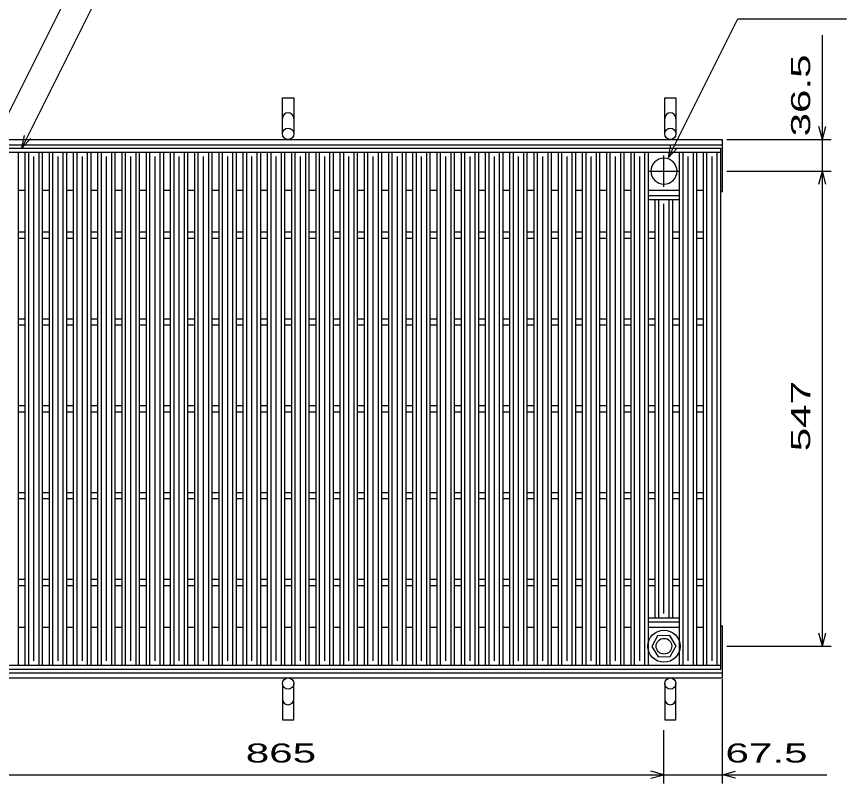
# Model space of a CAD drawing. Units: millimetres, scale not verified. Extents: x -1820 to 1731, y -1282 to 1054.
# Drawn here: x -1163 to -207, y -278 to 605 of the extents above; entities that cross this region are included whole.
import ezdxf
from ezdxf.enums import TextEntityAlignment as Align

# ---------------------------------------------------------------- set-up
doc = ezdxf.new("R2010")
doc.units = ezdxf.units.MM
doc.header["$LTSCALE"] = 10
doc.linetypes.add('CHAIN', pattern=[18.5, 12, -1.5, 3.5, -1.5])
for name, color, linetype, lineweight in [('16', 3, 'Continuous', 25), ('19', 6, 'Continuous', 25), ('22', 2, 'Continuous', 25)]:
    doc.layers.add(name, color=color, linetype=linetype, lineweight=lineweight)
doc.styles.add('ベクトル', font='')
doc.styles.get('ベクトル').set_extended_font_data('ベクトル')

msp = doc.modelspace()

# ---------------------------------------------------------------- linework, layer by layer
at = {"layer": '16'}
for p, q in [((-1348, 453.5), (-352, 453.5)), ((-1348, 449), (-352, 449)), ((-1180.6, 449), (-1160.6, 449)), ((-1160.6, -142), (-1160.6, 449)), ((-1152.7, -142), (-1152.7, 449)), ((-1152.7, 449), (-1132.7, 449)), ((-1148.7, -142), (-1148.7, 449)), ((-1136.7, -142), (-1136.7, 449)), ((-1132.7, -142), (-1132.7, 449)), ((-1124.8, -142), (-1124.8, 449)), ((-1124.8, 449), (-1104.8, 449)), ((-1120.8, -142), (-1120.8, 449)), ((-1108.8, -142), (-1108.8, 449)), ((-1104.8, -142), (-1104.8, 449)), ((-1096.9, -142), (-1096.9, 449)), ((-1096.9, 449), (-1076.9, 449)), ((-1092.9, -142), (-1092.9, 449)), ((-1080.9, -142), (-1080.9, 449)), ((-1076.9, -142), (-1076.9, 449)), ((-1069, -142), (-1069, 449)), ((-1069, 449), (-1049, 449)), ((-1065, -142), (-1065, 449)), ((-1053, -142), (-1053, 449)), ((-1049, -142), (-1049, 449)), ((-1041.1, -142), (-1041.1, 449)), ((-1041.1, 449), (-1021.1, 449)), ((-1037.1, -142), (-1037.1, 449)), ((-1025.1, -142), (-1025.1, 449)), ((-1021.1, -142), (-1021.1, 449)), ((-1013.2, -142), (-1013.2, 449)), ((-1013.2, 449), (-993.2, 449)), ((-1009.2, -142), (-1009.2, 449)), ((-997.2, -142), (-997.2, 449)), ((-993.2, -142), (-993.2, 449)), ((-985.3, -142), (-985.3, 449)), ((-985.3, 449), (-965.3, 449)), ((-981.3, -142), (-981.3, 449)), ((-969.3, -142), (-969.3, 449)), ((-965.3, -142), (-965.3, 449)), ((-957.4, -142), (-957.4, 449)), ((-957.4, 449), (-937.4, 449)), ((-953.4, -142), (-953.4, 449)), ((-941.4, -142), (-941.4, 449)), ((-937.4, -142), (-937.4, 449)), ((-929.5, -142), (-929.5, 449)), ((-929.5, 449), (-909.5, 449)), ((-925.5, -142), (-925.5, 449)), ((-913.5, -142), (-913.5, 449)), ((-909.5, -142), (-909.5, 449)), ((-901.6, -142), (-901.6, 449)), ((-901.6, 449), (-881.6, 449)), ((-897.6, -142), (-897.6, 449)), ((-885.6, -142), (-885.6, 449)), ((-881.6, -142), (-881.6, 449)), ((-873.7, -142), (-873.7, 449)), ((-873.7, 449), (-853.7, 449)), ((-869.7, -142), (-869.7, 449)), ((-857.7, -142), (-857.7, 449)), ((-853.7, -142), (-853.7, 449)), ((-845.8, -142), (-845.8, 449)), ((-845.8, 449), (-825.8, 449)), ((-841.8, -142), (-841.8, 449)), ((-829.8, -142), (-829.8, 449)), ((-825.8, -142), (-825.8, 449)), ((-817.9, -142), (-817.9, 449)), ((-817.9, 449), (-797.9, 449)), ((-813.9, -142), (-813.9, 449)), ((-801.9, -142), (-801.9, 449)), ((-797.9, -142), (-797.9, 449)), ((-790, -142), (-790, 449)), ((-790, 449), (-770, 449)), ((-786, -142), (-786, 449)), ((-774, -142), (-774, 449)), ((-770, -142), (-770, 449)), ((-762.1, -142), (-762.1, 449)), ((-762.1, 449), (-742.1, 449)), ((-758.1, -142), (-758.1, 449)), ((-746.1, -142), (-746.1, 449)), ((-742.1, -142), (-742.1, 449)), ((-734.2, -142), (-734.2, 449)), ((-734.2, 449), (-714.2, 449)), ((-730.2, -142), (-730.2, 449)), ((-718.2, -142), (-718.2, 449)), ((-714.2, -142), (-714.2, 449)), ((-706.3, -142), (-706.3, 449)), ((-706.3, 449), (-686.3, 449)), ((-702.3, -142), (-702.3, 449)), ((-690.3, -142), (-690.3, 449)), ((-686.3, -142), (-686.3, 449)), ((-678.4, -142), (-678.4, 449)), ((-678.4, 449), (-658.4, 449)), ((-674.4, -142), (-674.4, 449)), ((-662.4, -142), (-662.4, 449)), ((-658.4, -142), (-658.4, 449)), ((-650.5, -142), (-650.5, 449)), ((-650.5, 449), (-630.5, 449)), ((-646.5, -142), (-646.5, 449)), ((-634.5, -142), (-634.5, 449)), ((-630.5, -142), (-630.5, 449)), ((-622.6, -142), (-622.6, 449)), ((-622.6, 449), (-602.6, 449)), ((-618.6, -142), (-618.6, 449)), ((-606.6, -142), (-606.6, 449)), ((-602.6, -142), (-602.6, 449)), ((-594.7, -142), (-594.7, 449)), ((-594.7, 449), (-574.7, 449)), ((-590.7, -142), (-590.7, 449)), ((-578.7, -142), (-578.7, 449)), ((-574.7, -142), (-574.7, 449)), ((-566.8, -142), (-566.8, 449)), ((-566.8, 449), (-546.8, 449)), ((-562.8, -142), (-562.8, 449)), ((-550.8, -142), (-550.8, 449)), ((-546.8, -142), (-546.8, 449)), ((-538.9, -142), (-538.9, 449)), ((-538.9, 449), (-518.9, 449)), ((-534.9, -142), (-534.9, 449)), ((-522.9, -142), (-522.9, 449)), ((-518.9, -142), (-518.9, 449)), ((-511, -142), (-511, 449)), ((-511, 449), (-491, 449)), ((-507, -142), (-507, 449)), ((-495, -142), (-495, 449)), ((-491, -142), (-491, 449)), ((-483.1, -142), (-483.1, 449)), ((-483.1, 449), (-463.1, 449)), ((-479.1, -142), (-479.1, 449)), ((-467.1, -142), (-467.1, 449)), ((-463.1, -142), (-463.1, 449)), ((-455.2, -142), (-455.2, 449)), ((-455.2, 449), (-435.2, 449)), ((-451.2, -142), (-451.2, 449)), ((-439.2, -142), (-439.2, 449)), ((-435.2, -142), (-435.2, 449)), ((-399.4, -142), (-399.4, 449)), ((-399.4, 449), (-379.4, 449)), ((-395.4, -142), (-395.4, 449)), ((-383.4, -142), (-383.4, 449)), ((-379.4, -142), (-379.4, 449)), ((-372, -142), (-372, 449)), ((-372, 449), (-352, 449)), ((-368, -142), (-368, 449)), ((-356, -142), (-356, 449)), ((-352, 449), (-352, 453.5)), ((-352, -142), (-352, 449)), ((-1142.7, -137), (-1142.7, 444)), ((-1114.8, -137), (-1114.8, 444)), ((-1086.9, -137), (-1086.9, 444)), ((-1059, -137), (-1059, 444)), ((-1031.1, -137), (-1031.1, 444)), ((-1003.2, -137), (-1003.2, 444)), ((-975.3, -137), (-975.3, 444)), ((-947.4, -137), (-947.4, 444)), ((-919.5, -137), (-919.5, 444)), ((-891.6, -137), (-891.6, 444)), ((-863.7, -137), (-863.7, 444)), ((-835.8, -137), (-835.8, 444)), ((-807.9, -137), (-807.9, 444)), ((-780, -137), (-780, 444)), ((-752.1, -137), (-752.1, 444)), ((-724.2, -137), (-724.2, 444)), ((-696.3, -137), (-696.3, 444)), ((-668.4, -137), (-668.4, 444)), ((-640.5, -137), (-640.5, 444)), ((-612.6, -137), (-612.6, 444)), ((-584.7, -137), (-584.7, 444)), ((-556.8, -137), (-556.8, 444)), ((-528.9, -137), (-528.9, 444)), ((-501, -137), (-501, 444)), ((-473.1, -137), (-473.1, 444)), ((-445.2, -137), (-445.2, 444)), ((-389.4, -137), (-389.4, 444)), ((-362, -137), (-362, 444)), ((-1160.6, 405), (-1152.7, 405)), ((-1132.7, 405), (-1124.8, 405)), ((-1104.8, 405), (-1096.9, 405)), ((-1076.9, 405), (-1069, 405)), ((-1049, 405), (-1041.1, 405)), ((-1021.1, 405), (-1013.2, 405)), ((-993.2, 405), (-985.3, 405)), ((-965.3, 405), (-957.4, 405)), ((-937.4, 405), (-929.5, 405)), ((-909.5, 405), (-901.6, 405)), ((-881.6, 405), (-873.7, 405)), ((-853.7, 405), (-845.8, 405)), ((-825.8, 405), (-817.9, 405)), ((-797.9, 405), (-790, 405)), ((-770, 405), (-762.1, 405)), ((-742.1, 405), (-734.2, 405)), ((-714.2, 405), (-706.3, 405)), ((-686.3, 405), (-678.4, 405)), ((-658.4, 405), (-650.5, 405)), ((-630.5, 405), (-622.6, 405)), ((-602.6, 405), (-594.7, 405)), ((-574.7, 405), (-566.8, 405)), ((-546.8, 405), (-538.9, 405)), ((-518.9, 405), (-511, 405)), ((-491, 405), (-483.1, 405)), ((-463.1, 405), (-455.2, 405)), ((-435.2, 405), (-399.4, 405)), ((-379.4, 405), (-371.5, 405)), ((-435.2, 399), (-399.4, 399)), ((-435.2, 394.5), (-435.2, 399)), ((-435.2, 394.5), (-399.4, 394.5)), ((-427.3, -87.5), (-427.3, 394.5)), ((-427.3, 394.5), (-407.3, 394.5)), ((-423.3, -87.5), (-423.3, 394.5)), ((-411.3, -87.5), (-411.3, 394.5)), ((-407.3, -87.5), (-407.3, 394.5)), ((-399.4, 394.5), (-399.4, 399)), ((-417.3, -82.5), (-417.3, 389.5)), ((-1160.6, 357), (-1152.7, 357)), ((-1132.7, 357), (-1124.8, 357)), ((-1104.8, 357), (-1096.9, 357)), ((-1076.9, 357), (-1069, 357)), ((-1049, 357), (-1041.1, 357)), ((-1021.1, 357), (-1013.2, 357)), ((-993.2, 357), (-985.3, 357)), ((-965.3, 357), (-957.4, 357)), ((-937.4, 357), (-929.5, 357)), ((-909.5, 357), (-901.6, 357)), ((-881.6, 357), (-873.7, 357)), ((-853.7, 357), (-845.8, 357)), ((-825.8, 357), (-817.9, 357)), ((-797.9, 357), (-790, 357)), ((-770, 357), (-762.1, 357)), ((-742.1, 357), (-734.2, 357)), ((-714.2, 357), (-706.3, 357)), ((-686.3, 357), (-678.4, 357)), ((-658.4, 357), (-650.5, 357)), ((-630.5, 357), (-622.6, 357)), ((-602.6, 357), (-594.7, 357)), ((-574.7, 357), (-566.8, 357)), ((-546.8, 357), (-538.9, 357)), ((-518.9, 357), (-511, 357)), ((-491, 357), (-483.1, 357)), ((-463.1, 357), (-455.2, 357)), ((-435.2, 357), (-427.3, 357)), ((-407.3, 357), (-399.4, 357)), ((-379.4, 357), (-371.5, 357)), ((-1160.6, 350), (-1152.7, 350)), ((-1132.7, 350), (-1124.8, 350)), ((-1104.8, 350), (-1096.9, 350)), ((-1076.9, 350), (-1069, 350)), ((-1049, 350), (-1041.1, 350)), ((-1021.1, 350), (-1013.2, 350)), ((-993.2, 350), (-985.3, 350)), ((-965.3, 350), (-957.4, 350)), ((-937.4, 350), (-929.5, 350)), ((-909.5, 350), (-901.6, 350)), ((-881.6, 350), (-873.7, 350)), ((-853.7, 350), (-845.8, 350)), ((-825.8, 350), (-817.9, 350)), ((-797.9, 350), (-790, 350)), ((-770, 350), (-762.1, 350)), ((-742.1, 350), (-734.2, 350)), ((-714.2, 350), (-706.3, 350)), ((-686.3, 350), (-678.4, 350)), ((-658.4, 350), (-650.5, 350)), ((-630.5, 350), (-622.6, 350)), ((-602.6, 350), (-594.7, 350)), ((-574.7, 350), (-566.8, 350)), ((-546.8, 350), (-538.9, 350)), ((-518.9, 350), (-511, 350)), ((-491, 350), (-483.1, 350)), ((-463.1, 350), (-455.2, 350)), ((-435.2, 350), (-427.3, 350)), ((-407.3, 350), (-399.4, 350)), ((-379.4, 350), (-371.5, 350)), ((-1160.6, 257), (-1152.7, 257)), ((-1160.6, 250), (-1152.7, 250)), ((-1132.7, 257), (-1124.8, 257)), ((-1132.7, 250), (-1124.8, 250)), ((-1104.8, 257), (-1096.9, 257)), ((-1104.8, 250), (-1096.9, 250)), ((-1076.9, 257), (-1069, 257)), ((-1076.9, 250), (-1069, 250)), ((-1049, 257), (-1041.1, 257)), ((-1049, 250), (-1041.1, 250)), ((-1021.1, 257), (-1013.2, 257)), ((-1021.1, 250), (-1013.2, 250)), ((-993.2, 257), (-985.3, 257)), ((-993.2, 250), (-985.3, 250)), ((-965.3, 257), (-957.4, 257)), ((-965.3, 250), (-957.4, 250)), ((-937.4, 257), (-929.5, 257)), ((-937.4, 250), (-929.5, 250)), ((-909.5, 257), (-901.6, 257)), ((-909.5, 250), (-901.6, 250)), ((-881.6, 257), (-873.7, 257)), ((-881.6, 250), (-873.7, 250)), ((-853.7, 257), (-845.8, 257)), ((-853.7, 250), (-845.8, 250)), ((-825.8, 257), (-817.9, 257)), ((-825.8, 250), (-817.9, 250)), ((-797.9, 257), (-790, 257)), ((-797.9, 250), (-790, 250)), ((-770, 257), (-762.1, 257)), ((-770, 250), (-762.1, 250)), ((-742.1, 257), (-734.2, 257)), ((-742.1, 250), (-734.2, 250)), ((-714.2, 257), (-706.3, 257)), ((-714.2, 250), (-706.3, 250)), ((-686.3, 257), (-678.4, 257)), ((-686.3, 250), (-678.4, 250)), ((-658.4, 257), (-650.5, 257)), ((-658.4, 250), (-650.5, 250)), ((-630.5, 257), (-622.6, 257)), ((-630.5, 250), (-622.6, 250)), ((-602.6, 257), (-594.7, 257)), ((-602.6, 250), (-594.7, 250)), ((-574.7, 257), (-566.8, 257)), ((-574.7, 250), (-566.8, 250)), ((-546.8, 257), (-538.9, 257)), ((-546.8, 250), (-538.9, 250)), ((-518.9, 257), (-511, 257)), ((-518.9, 250), (-511, 250)), ((-491, 257), (-483.1, 257)), ((-491, 250), (-483.1, 250)), ((-463.1, 257), (-455.2, 257)), ((-463.1, 250), (-455.2, 250)), ((-435.2, 257), (-427.3, 257)), ((-435.2, 250), (-427.3, 250)), ((-407.3, 257), (-399.4, 257)), ((-407.3, 250), (-399.4, 250)), ((-379.4, 257), (-371.5, 257)), ((-379.4, 250), (-371.5, 250)), ((-1160.6, 157), (-1152.7, 157)), ((-1132.7, 157), (-1124.8, 157)), ((-1104.8, 157), (-1096.9, 157)), ((-1076.9, 157), (-1069, 157)), ((-1049, 157), (-1041.1, 157)), ((-1021.1, 157), (-1013.2, 157)), ((-993.2, 157), (-985.3, 157)), ((-965.3, 157), (-957.4, 157)), ((-937.4, 157), (-929.5, 157)), ((-909.5, 157), (-901.6, 157)), ((-881.6, 157), (-873.7, 157)), ((-853.7, 157), (-845.8, 157)), ((-825.8, 157), (-817.9, 157)), ((-797.9, 157), (-790, 157)), ((-770, 157), (-762.1, 157)), ((-742.1, 157), (-734.2, 157)), ((-714.2, 157), (-706.3, 157)), ((-686.3, 157), (-678.4, 157)), ((-658.4, 157), (-650.5, 157)), ((-630.5, 157), (-622.6, 157)), ((-602.6, 157), (-594.7, 157)), ((-574.7, 157), (-566.8, 157)), ((-546.8, 157), (-538.9, 157)), ((-518.9, 157), (-511, 157)), ((-491, 157), (-483.1, 157)), ((-463.1, 157), (-455.2, 157)), ((-435.2, 157), (-427.3, 157)), ((-407.3, 157), (-399.4, 157)), ((-379.4, 157), (-371.5, 157)), ((-1160.6, 150), (-1152.7, 150)), ((-1132.7, 150), (-1124.8, 150)), ((-1104.8, 150), (-1096.9, 150)), ((-1076.9, 150), (-1069, 150)), ((-1049, 150), (-1041.1, 150)), ((-1021.1, 150), (-1013.2, 150)), ((-993.2, 150), (-985.3, 150)), ((-965.3, 150), (-957.4, 150)), ((-937.4, 150), (-929.5, 150)), ((-909.5, 150), (-901.6, 150)), ((-881.6, 150), (-873.7, 150)), ((-853.7, 150), (-845.8, 150)), ((-825.8, 150), (-817.9, 150)), ((-797.9, 150), (-790, 150)), ((-770, 150), (-762.1, 150)), ((-742.1, 150), (-734.2, 150)), ((-714.2, 150), (-706.3, 150)), ((-686.3, 150), (-678.4, 150)), ((-658.4, 150), (-650.5, 150)), ((-630.5, 150), (-622.6, 150)), ((-602.6, 150), (-594.7, 150)), ((-574.7, 150), (-566.8, 150)), ((-546.8, 150), (-538.9, 150)), ((-518.9, 150), (-511, 150)), ((-491, 150), (-483.1, 150)), ((-463.1, 150), (-455.2, 150)), ((-435.2, 150), (-427.3, 150)), ((-407.3, 150), (-399.4, 150)), ((-379.4, 150), (-371.5, 150)), ((-1160.6, 57), (-1152.7, 57)), ((-1160.6, 50), (-1152.7, 50)), ((-1132.7, 57), (-1124.8, 57)), ((-1132.7, 50), (-1124.8, 50)), ((-1104.8, 57), (-1096.9, 57)), ((-1104.8, 50), (-1096.9, 50)), ((-1076.9, 57), (-1069, 57)), ((-1076.9, 50), (-1069, 50)), ((-1049, 57), (-1041.1, 57)), ((-1049, 50), (-1041.1, 50)), ((-1021.1, 57), (-1013.2, 57)), ((-1021.1, 50), (-1013.2, 50)), ((-993.2, 57), (-985.3, 57)), ((-993.2, 50), (-985.3, 50)), ((-965.3, 57), (-957.4, 57)), ((-965.3, 50), (-957.4, 50)), ((-937.4, 57), (-929.5, 57)), ((-937.4, 50), (-929.5, 50)), ((-909.5, 57), (-901.6, 57)), ((-909.5, 50), (-901.6, 50)), ((-881.6, 57), (-873.7, 57)), ((-881.6, 50), (-873.7, 50)), ((-853.7, 57), (-845.8, 57)), ((-853.7, 50), (-845.8, 50)), ((-825.8, 57), (-817.9, 57)), ((-825.8, 50), (-817.9, 50)), ((-797.9, 57), (-790, 57)), ((-797.9, 50), (-790, 50)), ((-770, 57), (-762.1, 57)), ((-770, 50), (-762.1, 50)), ((-742.1, 57), (-734.2, 57)), ((-742.1, 50), (-734.2, 50)), ((-714.2, 57), (-706.3, 57)), ((-714.2, 50), (-706.3, 50)), ((-686.3, 57), (-678.4, 57)), ((-686.3, 50), (-678.4, 50)), ((-658.4, 57), (-650.5, 57)), ((-658.4, 50), (-650.5, 50)), ((-630.5, 57), (-622.6, 57)), ((-630.5, 50), (-622.6, 50)), ((-602.6, 57), (-594.7, 57)), ((-602.6, 50), (-594.7, 50)), ((-574.7, 57), (-566.8, 57)), ((-574.7, 50), (-566.8, 50)), ((-546.8, 57), (-538.9, 57)), ((-546.8, 50), (-538.9, 50)), ((-518.9, 57), (-511, 57)), ((-518.9, 50), (-511, 50)), ((-491, 57), (-483.1, 57)), ((-491, 50), (-483.1, 50)), ((-463.1, 57), (-455.2, 57)), ((-463.1, 50), (-455.2, 50)), ((-435.2, 57), (-427.3, 57)), ((-435.2, 50), (-427.3, 50)), ((-407.3, 57), (-399.4, 57)), ((-407.3, 50), (-399.4, 50)), ((-379.4, 57), (-371.5, 57)), ((-379.4, 50), (-371.5, 50)), ((-1160.6, -43), (-1152.7, -43)), ((-1132.7, -43), (-1124.8, -43)), ((-1104.8, -43), (-1096.9, -43)), ((-1076.9, -43), (-1069, -43)), ((-1049, -43), (-1041.1, -43)), ((-1021.1, -43), (-1013.2, -43)), ((-993.2, -43), (-985.3, -43)), ((-965.3, -43), (-957.4, -43)), ((-937.4, -43), (-929.5, -43)), ((-909.5, -43), (-901.6, -43)), ((-881.6, -43), (-873.7, -43)), ((-853.7, -43), (-845.8, -43)), ((-825.8, -43), (-817.9, -43)), ((-797.9, -43), (-790, -43)), ((-770, -43), (-762.1, -43)), ((-742.1, -43), (-734.2, -43)), ((-714.2, -43), (-706.3, -43)), ((-686.3, -43), (-678.4, -43)), ((-658.4, -43), (-650.5, -43)), ((-630.5, -43), (-622.6, -43)), ((-602.6, -43), (-594.7, -43)), ((-574.7, -43), (-566.8, -43)), ((-546.8, -43), (-538.9, -43)), ((-518.9, -43), (-511, -43)), ((-491, -43), (-483.1, -43)), ((-463.1, -43), (-455.2, -43)), ((-435.2, -43), (-427.3, -43)), ((-407.3, -43), (-399.4, -43)), ((-379.4, -43), (-371.5, -43)), ((-1160.6, -50), (-1152.7, -50)), ((-1132.7, -50), (-1124.8, -50)), ((-1104.8, -50), (-1096.9, -50)), ((-1076.9, -50), (-1069, -50)), ((-1049, -50), (-1041.1, -50)), ((-1021.1, -50), (-1013.2, -50)), ((-993.2, -50), (-985.3, -50)), ((-965.3, -50), (-957.4, -50)), ((-937.4, -50), (-929.5, -50)), ((-909.5, -50), (-901.6, -50)), ((-881.6, -50), (-873.7, -50)), ((-853.7, -50), (-845.8, -50)), ((-825.8, -50), (-817.9, -50)), ((-797.9, -50), (-790, -50)), ((-770, -50), (-762.1, -50)), ((-742.1, -50), (-734.2, -50)), ((-714.2, -50), (-706.3, -50)), ((-686.3, -50), (-678.4, -50)), ((-658.4, -50), (-650.5, -50)), ((-630.5, -50), (-622.6, -50)), ((-602.6, -50), (-594.7, -50)), ((-574.7, -50), (-566.8, -50)), ((-546.8, -50), (-538.9, -50)), ((-518.9, -50), (-511, -50)), ((-491, -50), (-483.1, -50)), ((-463.1, -50), (-455.2, -50)), ((-435.2, -50), (-427.3, -50)), ((-407.3, -50), (-399.4, -50)), ((-379.4, -50), (-371.5, -50)), ((-435.2, -87.5), (-399.4, -87.5)), ((-435.2, -92), (-435.2, -87.5)), ((-435.2, -92), (-399.4, -92)), ((-427.3, -87.5), (-407.3, -87.5)), ((-399.4, -92), (-399.4, -87.5)), ((-1160.6, -98), (-1152.7, -98)), ((-1132.7, -98), (-1124.8, -98)), ((-1104.8, -98), (-1096.9, -98)), ((-1076.9, -98), (-1069, -98)), ((-1049, -98), (-1041.1, -98)), ((-1021.1, -98), (-1013.2, -98)), ((-993.2, -98), (-985.3, -98)), ((-965.3, -98), (-957.4, -98)), ((-937.4, -98), (-929.5, -98)), ((-909.5, -98), (-901.6, -98)), ((-881.6, -98), (-873.7, -98)), ((-853.7, -98), (-845.8, -98)), ((-825.8, -98), (-817.9, -98)), ((-797.9, -98), (-790, -98)), ((-770, -98), (-762.1, -98)), ((-742.1, -98), (-734.2, -98)), ((-714.2, -98), (-706.3, -98)), ((-686.3, -98), (-678.4, -98)), ((-658.4, -98), (-650.5, -98)), ((-630.5, -98), (-622.6, -98)), ((-602.6, -98), (-594.7, -98)), ((-574.7, -98), (-566.8, -98)), ((-546.8, -98), (-538.9, -98)), ((-518.9, -98), (-511, -98)), ((-491, -98), (-483.1, -98)), ((-463.1, -98), (-455.2, -98)), ((-435.2, -98), (-399.4, -98)), ((-379.4, -98), (-371.5, -98)), ((-424.59, -108.05), (-431.3, -120.34)), ((-410.6, -107.71), (-424.59, -108.05)), ((-403.3, -120), (-410.6, -107.71)), ((-431.3, -120.34), (-424, -132.29)), ((-410.01, -131.95), (-403.3, -119.66)), ((-424, -132.29), (-410.01, -131.95)), ((-1348, -142), (-352, -142)), ((-1180.6, -142), (-1160.6, -142)), ((-1152.7, -142), (-1132.7, -142)), ((-1124.8, -142), (-1104.8, -142)), ((-1096.9, -142), (-1076.9, -142)), ((-1069, -142), (-1049, -142)), ((-1041.1, -142), (-1021.1, -142)), ((-1013.2, -142), (-993.2, -142)), ((-985.3, -142), (-965.3, -142)), ((-957.4, -142), (-937.4, -142)), ((-929.5, -142), (-909.5, -142)), ((-901.6, -142), (-881.6, -142)), ((-873.7, -142), (-853.7, -142)), ((-845.8, -142), (-825.8, -142)), ((-817.9, -142), (-797.9, -142)), ((-790, -142), (-770, -142)), ((-762.1, -142), (-742.1, -142)), ((-734.2, -142), (-714.2, -142)), ((-706.3, -142), (-686.3, -142)), ((-678.4, -142), (-658.4, -142)), ((-650.5, -142), (-630.5, -142)), ((-622.6, -142), (-602.6, -142)), ((-594.7, -142), (-574.7, -142)), ((-566.8, -142), (-546.8, -142)), ((-538.9, -142), (-518.9, -142)), ((-511, -142), (-491, -142)), ((-483.1, -142), (-463.1, -142)), ((-455.2, -142), (-435.2, -142)), ((-399.4, -142), (-379.4, -142)), ((-372, -142), (-352, -142)), ((-352, -146.5), (-352, -142)), ((-1348, -146.5), (-352, -146.5))]:
    msp.add_line(p, q, dxfattribs=at)
at = {"layer": '16', "linetype": 'CHAIN'}
for p, q in [((-417.3, 409), (-417.3, 445)), ((-435.3, 427), (-399.3, 427))]:
    msp.add_line(p, q, dxfattribs=at)
at = {"layer": '16'}
for radius in [18.5, 9]:
    msp.add_circle((-417.3, -120), radius, dxfattribs=at)
for start, end in [(90, 270), (270, 90)]:
    msp.add_arc((-417.3, 427), 15, start, end, dxfattribs=at)
at = {"layer": '19'}
for p, q in [((-856.5, 470), (-856.5, 511.62)), ((-856.5, 511.62), (-843.5, 511.62)), ((-843.5, 511.62), (-843.5, 470)), ((-416.5, 470), (-416.5, 511.62)), ((-416.5, 511.62), (-403.5, 511.62)), ((-403.5, 511.62), (-403.5, 470)), ((-1350, 463.5), (-350, 463.5)), ((-350, 403.5), (-350, 463.5)), ((-1350, 457.5), (-350, 457.5)), ((-352, 403.5), (-350, 403.5)), ((-352, -96.5), (-350, -96.5)), ((-350, -156.5), (-350, -96.5)), ((-1350, -150.5), (-350, -150.5)), ((-1350, -156.5), (-350, -156.5)), ((-856.5, -163), (-856.5, -204.62)), ((-843.5, -204.62), (-843.5, -163)), ((-416.5, -163), (-416.5, -204.62)), ((-403.5, -204.62), (-403.5, -163)), ((-856.5, -204.62), (-843.5, -204.62)), ((-416.5, -204.62), (-403.5, -204.62))]:
    msp.add_line(p, q, dxfattribs=at)
for centre in [(-850, 470), (-410, 470), (-850, -163), (-410, -163)]:
    msp.add_circle(centre, 6.5, dxfattribs=at)
for centre, start, end in [((-850, 487.84), 0, 180), ((-410, 487.84), 0, 180), ((-850, -180.84), 180, 0), ((-410, -180.84), 180, 0)]:
    msp.add_arc(centre, 6.5, start, end, dxfattribs=at)
at = {"layer": '22', "color": 4}
for p, q in [((-1240.35, 357), (-1070.1, 697.5)), ((-1156.65, 453.5), (-1058.9, 649)), ((-412.3, 442.6), (-332.3, 602.6)), ((-332.3, 602.6), (-207.3, 602.6)), ((-235, 463.5), (-235, 583.5)), ((-235, 463.5), (-239, 478.5)), ((-235, 463.5), (-231, 478.5)), ((-1156.65, 453.5), (-1153.65, 468.1)), ((-1156.65, 453.5), (-1146.65, 464.5)), ((-345, 463.5), (-225, 463.5)), ((-235, 427), (-235, 463.5)), ((-412.3, 442.6), (-409.3, 457.2)), ((-412.3, 442.6), (-402.3, 453.6)), ((-345, 427), (-225, 427)), ((-239, 412), (-235, 427)), ((-231, 412), (-235, 427)), ((-235, -120), (-235, 427)), ((-235, -120), (-239, -105)), ((-235, -120), (-231, -105)), ((-345, -120), (-225, -120)), ((-350, -278), (-350, -158)), ((-417.3, -278), (-417.3, -216.5)), ((-417.3, -268), (-432.3, -264)), ((-350, -268), (-335, -264)), ((-1282.2, -268), (-417.3, -268)), ((-432.3, -272), (-417.3, -268)), ((-417.3, -268), (-350, -268)), ((-335, -272), (-350, -268)), ((-350, -268), (-230, -268))]:
    msp.add_line(p, q, dxfattribs=at)

# ---------------------------------------------------------------- texts
at = {"layer": '22', "style": 'ベクトル', "width": 1.65}
for s, p in [(' 36.5 ', (-260, 453.5)), (' 547 ', (-260, 91))]:
    msp.add_text(s, height=21.99, rotation=90, dxfattribs=at).set_placement(p, align=Align.MIDDLE_LEFT)
for s, p in [(' 865 ', (-912.25, -243)), (' 67.5 ', (-360, -243))]:
    msp.add_text(s, height=21.99, dxfattribs=at).set_placement(p, align=Align.MIDDLE_LEFT)

doc.saveas('drawing.dxf')
